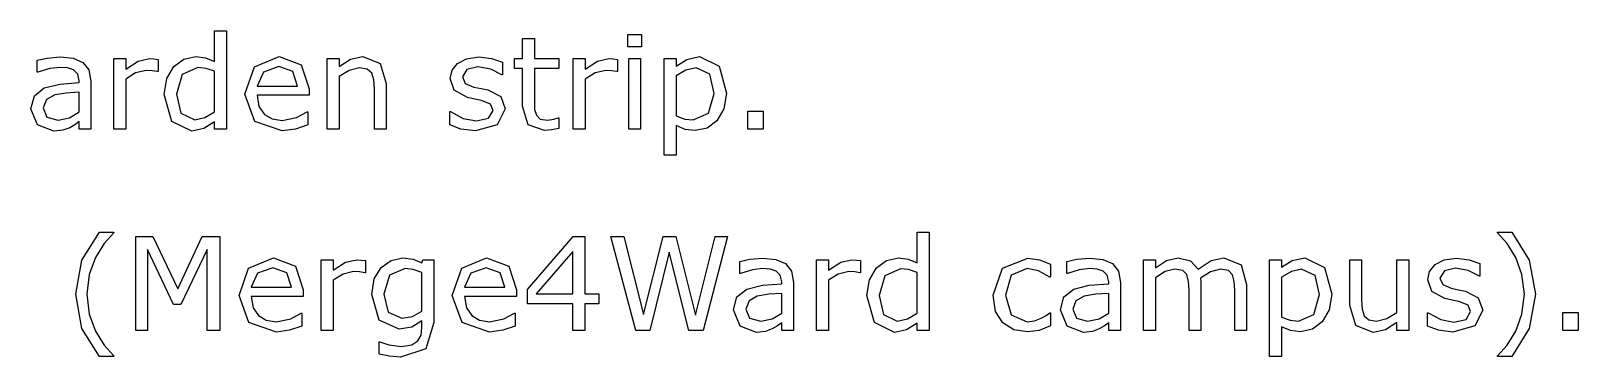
# Model space of a CAD drawing. Extents: x -17 to 192, y 167 to 459.
# Drawn here: x 163.83 to 192.26, y 181.54 to 187.55 of the extents above; entities that cross this region are included whole.
import ezdxf

# ---------------------------------------------------------------- set-up
doc = ezdxf.new("R2010")
doc.units = 0

msp = doc.modelspace()

# ---------------------------------------------------------------- linework, layer by layer
at = {"layer": 'Layer 1', "color": 7}
for points in [[(167.425635, 185.737793), (167.207045, 185.737793), (167.207045, 185.873842), (167.010544, 185.747106), (166.788464, 185.701757), (166.41872, 185.8808), (166.282682, 186.37729), (166.32919, 186.671454), (166.45709, 186.891216), (166.6408, 187.026074), (166.859391, 187.072588), (167.040776, 187.050363), (167.207045, 186.984085), (167.207045, 187.546853), (167.425635, 187.546853), (167.425635, 185.737793)], [(173.533394, 185.749408), (173.398517, 185.722685), (173.269456, 185.712102), (172.967149, 185.819073), (172.863668, 186.162078), (172.863668, 186.852746), (172.716002, 186.852746), (172.716002, 187.036446), (172.863668, 187.036446), (172.863668, 187.409667), (173.082258, 187.409667), (173.082258, 187.036446), (173.533394, 187.036446), (173.533394, 186.852746), (173.082258, 186.852746), (173.082258, 186.2609), (173.086915, 186.100457), (173.119472, 185.993486), (173.189235, 185.92488), (173.326434, 185.903978), (173.438056, 185.919059), (173.521771, 185.945808), (173.533386, 185.945808), (173.533394, 185.749408)], [(175.048414, 187.253986), (174.801918, 187.253986), (174.801918, 187.480707), (175.048414, 187.480707), (175.048414, 187.253986)], [(164.935092, 185.737793), (164.717663, 185.737793), (164.717663, 185.876144), (164.6386, 185.820343), (164.543255, 185.764542), (164.417681, 185.720357), (164.251415, 185.701836), (163.953759, 185.818094), (163.831672, 186.114586), (163.89446, 186.352949), (164.075843, 186.49712), (164.360708, 186.568055), (164.717663, 186.595968), (164.717663, 186.629676), (164.690921, 186.752919), (164.616507, 186.829674), (164.504885, 186.86571), (164.368847, 186.874971), (164.177001, 186.851688), (163.95841, 186.786574), (163.946795, 186.786574), (163.946795, 187.008638), (164.131667, 187.047003), (164.370024, 187.067905), (164.608382, 187.044621), (164.785116, 186.967866), (164.896735, 186.829515), (164.935105, 186.619066), (164.935092, 185.737793)], [(168.942982, 186.364511), (167.986064, 186.364511), (168.022109, 186.155199), (168.120941, 186.009864), (168.263953, 185.92615), (168.447664, 185.898236), (168.713927, 185.950571), (168.905776, 186.055213), (168.917391, 186.055213), (168.917391, 185.81685), (168.691824, 185.738957), (168.449979, 185.707551), (167.945358, 185.881964), (167.763976, 186.379619), (167.93722, 186.885395), (168.395332, 187.072588), (168.799956, 186.919103), (168.942971, 186.483097), (168.942982, 186.364511)], [(170.360334, 185.737793), (170.141744, 185.737793), (170.141744, 186.477276), (170.131293, 186.644704), (170.092923, 186.767973), (170.009209, 186.840046), (169.867355, 186.864387), (169.680158, 186.820202), (169.49296, 186.70741), (169.49296, 185.737846), (169.274369, 185.737846), (169.274369, 187.036605), (169.49296, 187.036605), (169.49296, 186.892433), (169.704576, 187.024963), (169.928979, 187.072641), (170.24989, 186.945906), (170.360348, 186.580807), (170.360334, 185.737793)], [(172.546245, 186.112178), (172.398581, 185.820343), (171.997442, 185.706387), (171.732343, 185.740121), (171.531194, 185.815686), (171.531194, 186.061034), (171.542809, 186.061034), (171.773028, 185.936627), (172.016037, 185.891278), (172.241604, 185.937791), (172.322993, 186.084291), (172.27881, 186.200549), (172.109053, 186.267991), (171.986967, 186.292333), (171.850929, 186.322548), (171.607923, 186.455104), (171.536996, 186.671374), (171.569553, 186.82253), (171.670708, 186.949266), (171.835813, 187.035308), (172.061381, 187.067852), (172.296251, 187.038801), (172.495075, 186.970194), (172.495075, 186.736488), (172.48346, 186.736488), (172.279985, 186.839966), (172.045114, 186.882988), (171.842801, 186.836474), (171.760248, 186.700452), (171.810244, 186.579511), (171.968375, 186.513259), (172.103251, 186.485346), (172.228825, 186.459681), (172.463693, 186.339931), (172.546245, 186.112019), (172.546245, 186.112178)], [(176.609954, 186.402875), (176.564607, 186.113342), (176.436708, 185.892442), (176.255326, 185.758722), (176.035571, 185.712208), (175.851863, 185.734168), (175.685594, 185.802775), (175.685594, 185.258633), (175.467003, 185.258633), (175.467003, 187.036419), (175.685594, 187.036419), (175.685594, 186.900371), (175.88093, 187.022476), (176.113472, 187.072456), (176.478568, 186.894576), (176.609954, 186.402743), (176.609954, 186.402875)], [(166.166411, 186.798189), (166.154796, 186.798189), (166.059453, 186.814593), (165.951321, 186.820414), (165.755984, 186.775064), (165.574599, 186.659971), (165.574599, 185.737846), (165.356009, 185.737846), (165.356009, 187.036605), (165.574599, 187.036605), (165.574599, 186.844755), (165.803657, 186.992419), (166.007132, 187.036605), (166.089684, 187.033165), (166.166424, 187.022582), (166.166411, 186.798189)], [(167.207045, 186.057542), (167.207045, 186.802845), (167.048914, 186.857482), (166.896599, 186.872563), (166.610569, 186.744664), (166.508249, 186.381894), (166.587315, 186.029575), (166.840788, 185.909825), (167.029147, 185.950518), (167.207045, 186.057489), (167.207045, 186.057542)], [(168.730204, 186.531939), (168.643, 186.798189), (168.383714, 186.89238), (168.1035, 186.788902), (167.986064, 186.531939), (168.730204, 186.531939)], [(174.607746, 186.798189), (174.596131, 186.798189), (174.500788, 186.814593), (174.392656, 186.820414), (174.19732, 186.775064), (174.015935, 186.659971), (174.015935, 185.737846), (173.797344, 185.737846), (173.797344, 187.036605), (174.015935, 187.036605), (174.015935, 186.844755), (174.24499, 186.992419), (174.448467, 187.036605), (174.53102, 187.033165), (174.607759, 187.022582), (174.607746, 186.798189)], [(175.034471, 185.737793), (174.81588, 185.737793), (174.81588, 187.036552), (175.034471, 187.036552), (175.034471, 185.737793)], [(176.384387, 186.397055), (176.30416, 186.748183), (176.057664, 186.864467), (175.86814, 186.823774), (175.685594, 186.716803), (175.685594, 185.980813), (175.844886, 185.923821), (175.997201, 185.90874), (176.282067, 186.031983), (176.384387, 186.397081), (176.384387, 186.397055)], [(164.717663, 186.057542), (164.717663, 186.419147), (164.481631, 186.401685), (164.267692, 186.36795), (164.115377, 186.284236), (164.05724, 186.129614), (164.124677, 185.960995), (164.33048, 185.905195), (164.540932, 185.94938), (164.717663, 186.057515), (164.717663, 186.057542)], [(177.284331, 185.737793), (177.00644, 185.737793), (177.00644, 186.069157), (177.284331, 186.069157), (177.284331, 185.737793)], [(165.354816, 181.554656), (165.088553, 181.554656), (164.768804, 182.06972), (164.654859, 182.698766), (164.768804, 183.327786), (165.088553, 183.842876), (165.354816, 183.842876), (165.354816, 183.831234), (165.174592, 183.634755), (165.016464, 183.376628), (164.902516, 183.061536), (164.859498, 182.698766), (164.901355, 182.334832), (165.016464, 182.020905), (165.175756, 181.762777), (165.354816, 181.566272), (165.354816, 181.554656)], [(167.300043, 182.033684), (167.069824, 182.033684), (167.069824, 183.525456), (166.588458, 182.51041), (166.451258, 182.51041), (165.973382, 183.525456), (165.973382, 182.033684), (165.758278, 182.033684), (165.758278, 183.764983), (166.072211, 183.764983), (166.533811, 182.801081), (166.980295, 183.764983), (167.300043, 183.764983), (167.300043, 182.033684)], [(174.268212, 182.520861), (174.011252, 182.520861), (174.011252, 182.033684), (173.78801, 182.033684), (173.78801, 182.520861), (172.958992, 182.520861), (172.958992, 182.788301), (173.797313, 183.764983), (174.011252, 183.764983), (174.011252, 182.706889), (174.268212, 182.706889), (174.268212, 182.520861)], [(176.630856, 183.764983), (176.180885, 182.033684), (175.921599, 182.033684), (175.557668, 183.470793), (175.201875, 182.033684), (174.948402, 182.033684), (174.490292, 183.764983), (174.726324, 183.764983), (175.090256, 182.325519), (175.448371, 183.764983), (175.682077, 183.764983), (176.043683, 182.311576), (176.405289, 183.764983), (176.630856, 183.764983)], [(180.336439, 182.033684), (180.117849, 182.033684), (180.117849, 182.169733), (179.921348, 182.042997), (179.69927, 181.997648), (179.329526, 182.176691), (179.193488, 182.673181), (179.239997, 182.967344), (179.367896, 183.187107), (179.551604, 183.321965), (179.770197, 183.368479), (179.951579, 183.346254), (180.117849, 183.279976), (180.117849, 183.842744), (180.336439, 183.842744), (180.336439, 182.033684)], [(191.477606, 182.698766), (191.363661, 182.06972), (191.043912, 181.554656), (190.777649, 181.554656), (190.777649, 181.566298), (190.956708, 181.762804), (191.116, 182.020931), (191.229948, 182.334859), (191.272967, 182.698793), (191.229948, 183.061562), (191.116, 183.376654), (190.956708, 183.634782), (190.777649, 183.831261), (190.777649, 183.842903), (191.043912, 183.842903), (191.363661, 183.327812), (191.477606, 182.698793), (191.477606, 182.698766)], [(168.834831, 182.660402), (167.877914, 182.660402), (167.913958, 182.45109), (168.01279, 182.305755), (168.155802, 182.222041), (168.339513, 182.194127), (168.605776, 182.246462), (168.797623, 182.351104), (168.809238, 182.351104), (168.809238, 182.112741), (168.58367, 182.034848), (168.341825, 182.003442), (167.837205, 182.177855), (167.65582, 182.675509), (167.829066, 183.181286), (168.287176, 183.368479), (168.691803, 183.214994), (168.834818, 182.778988), (168.834831, 182.660402)], [(171.235845, 182.181348), (171.085853, 181.696499), (170.624253, 181.541851), (170.42194, 181.556932), (170.228929, 181.597651), (170.228929, 181.82088), (170.240544, 181.82088), (170.410301, 181.76971), (170.642846, 181.73833), (170.827718, 181.765079), (170.941663, 181.83948), (170.9998, 181.948779), (171.017236, 182.091786), (171.017236, 182.210399), (170.827715, 182.091786), (170.598658, 182.053422), (170.228913, 182.22085), (170.092875, 182.695247), (170.139384, 182.98359), (170.268447, 183.194039), (170.452155, 183.321939), (170.667259, 183.368452), (170.855618, 183.345169), (171.017236, 183.276589), (171.031179, 183.33239), (171.235818, 183.33239), (171.235845, 182.181348)], [(172.753191, 182.660402), (171.796274, 182.660402), (171.832318, 182.45109), (171.93115, 182.305755), (172.074163, 182.222041), (172.257873, 182.194127), (172.524137, 182.246462), (172.715983, 182.351104), (172.727625, 182.351104), (172.727625, 182.112741), (172.502057, 182.034848), (172.260212, 182.003442), (171.755592, 182.177855), (171.574207, 182.675509), (171.747453, 183.181286), (172.205565, 183.368479), (172.610189, 183.214994), (172.753205, 182.778988), (172.753191, 182.660402)], [(173.78801, 182.706889), (173.78801, 183.488256), (173.117123, 182.706889), (173.78801, 182.706889)], [(177.845898, 182.033684), (177.628469, 182.033684), (177.628469, 182.172034), (177.549404, 182.116234), (177.454061, 182.060433), (177.328488, 182.016248), (177.162218, 181.997727), (176.864562, 182.113985), (176.742479, 182.410477), (176.805264, 182.648839), (176.986649, 182.793011), (177.271515, 182.863945), (177.628469, 182.891859), (177.628469, 182.925567), (177.601725, 183.04881), (177.527311, 183.125565), (177.415691, 183.161601), (177.279653, 183.170862), (177.087804, 183.147578), (176.869214, 183.082465), (176.857599, 183.082465), (176.857599, 183.304529), (177.042473, 183.342894), (177.280828, 183.363796), (177.519186, 183.340512), (177.695919, 183.263757), (177.807542, 183.125406), (177.845911, 182.914957), (177.845898, 182.033684)], [(183.853663, 182.033684), (183.636234, 182.033684), (183.636234, 182.172034), (183.557168, 182.116234), (183.461826, 182.060433), (183.336252, 182.016248), (183.169983, 181.997727), (182.872327, 182.113985), (182.750243, 182.410477), (182.813029, 182.648839), (182.994413, 182.793011), (183.279279, 182.863945), (183.636234, 182.891859), (183.636234, 182.925567), (183.609492, 183.04881), (183.535078, 183.125565), (183.423456, 183.161601), (183.287418, 183.170862), (183.095569, 183.147578), (182.876978, 183.082465), (182.865363, 183.082465), (182.865363, 183.304529), (183.050235, 183.342894), (183.288593, 183.363796), (183.52695, 183.340512), (183.703681, 183.263757), (183.815303, 183.125406), (183.853673, 182.914957), (183.853663, 182.033684)], [(186.169798, 182.033684), (185.951205, 182.033684), (185.951205, 182.773167), (185.943056, 182.934801), (185.911663, 183.059208), (185.834924, 183.134773), (185.690747, 183.160437), (185.507036, 183.113923), (185.323329, 182.997666), (185.329149, 182.93488), (185.331531, 182.86511), (185.331531, 182.033684), (185.11294, 182.033684), (185.11294, 182.773167), (185.104791, 182.935965), (185.073398, 183.060372), (184.996658, 183.134773), (184.852482, 183.160437), (184.672261, 183.116252), (184.493202, 183.00346), (184.493202, 182.033684), (184.274611, 182.033684), (184.274611, 183.332443), (184.493202, 183.332443), (184.493202, 183.188271), (184.696677, 183.320801), (184.914106, 183.368479), (185.138512, 183.312678), (185.276876, 183.158029), (185.51872, 183.318499), (185.752427, 183.368479), (186.067524, 183.238251), (186.169843, 182.876645), (186.169798, 182.033684)], [(187.733653, 182.698766), (187.688306, 182.409233), (187.560407, 182.188333), (187.379025, 182.054613), (187.15927, 182.008099), (186.975562, 182.030059), (186.809293, 182.098666), (186.809293, 181.554524), (186.590702, 181.554524), (186.590702, 183.33231), (186.809293, 183.33231), (186.809293, 183.196262), (187.004629, 183.318367), (187.237174, 183.368346), (187.602267, 183.190467), (187.733653, 182.698634), (187.733653, 182.698766)], [(190.509063, 182.408069), (190.361396, 182.116234), (189.960259, 182.002278), (189.695158, 182.036012), (189.494009, 182.111577), (189.494009, 182.356925), (189.505624, 182.356925), (189.73584, 182.232518), (189.978849, 182.187169), (190.204417, 182.233682), (190.285808, 182.380182), (190.241622, 182.49644), (190.071866, 182.563882), (189.949782, 182.588224), (189.813744, 182.618439), (189.570735, 182.750995), (189.499808, 182.967265), (189.532365, 183.118421), (189.633521, 183.245157), (189.798628, 183.331199), (190.024196, 183.363743), (190.259064, 183.334692), (190.45789, 183.266085), (190.45789, 183.032379), (190.446275, 183.032379), (190.2428, 183.135857), (190.007929, 183.178879), (189.805616, 183.132365), (189.723063, 182.996343), (189.773062, 182.875402), (189.93119, 182.80915), (190.066066, 182.781237), (190.19164, 182.755572), (190.426508, 182.635822), (190.509063, 182.40791), (190.509063, 182.408069)], [(168.622053, 182.82783), (168.534849, 183.09408), (168.275563, 183.188271), (167.995349, 183.084793), (167.877914, 182.82783), (168.622053, 182.82783)], [(169.97662, 183.09408), (169.965005, 183.09408), (169.869663, 183.110484), (169.76153, 183.116305), (169.566194, 183.070955), (169.384809, 182.955862), (169.384809, 182.033684), (169.166218, 182.033684), (169.166218, 183.332443), (169.384809, 183.332443), (169.384809, 183.140593), (169.613866, 183.288257), (169.817341, 183.332443), (169.899894, 183.329003), (169.976633, 183.31842), (169.97662, 183.09408)], [(171.017252, 182.390633), (171.017252, 183.098736), (170.854472, 183.154537), (170.705644, 183.171999), (170.42194, 183.051085), (170.318459, 182.699957), (170.395198, 182.368567), (170.649833, 182.255801), (170.840521, 182.291838), (171.017252, 182.390659), (171.017252, 182.390633)], [(172.540414, 182.82783), (172.45321, 183.09408), (172.193924, 183.188271), (171.913709, 183.084793), (171.796274, 182.82783), (172.540414, 182.82783)], [(179.077214, 183.09408), (179.065599, 183.09408), (178.970257, 183.110484), (178.862124, 183.116305), (178.666788, 183.070955), (178.485403, 182.955862), (178.485403, 182.033684), (178.266813, 182.033684), (178.266813, 183.332443), (178.485403, 183.332443), (178.485403, 183.140593), (178.714458, 183.288257), (178.917933, 183.332443), (179.000488, 183.329003), (179.077225, 183.31842), (179.077214, 183.09408)], [(180.117849, 182.353433), (180.117849, 183.098736), (179.959718, 183.153373), (179.807403, 183.168454), (179.521375, 183.040555), (179.419056, 182.677785), (179.498121, 182.325466), (179.751592, 182.205716), (179.939953, 182.246409), (180.117849, 182.35338), (180.117849, 182.353433)], [(182.564207, 182.11507), (182.35608, 182.033684), (182.147954, 182.004606), (181.889832, 182.045299), (181.68868, 182.170897), (181.557294, 182.38251), (181.510785, 182.68133), (181.685193, 183.181286), (182.147954, 183.362658), (182.366545, 183.331278), (182.564207, 183.254549), (182.564207, 183.01153), (182.552592, 183.01153), (182.345627, 183.13128), (182.138665, 183.173137), (181.844496, 183.047566), (181.737525, 182.68133), (181.84217, 182.319725), (182.138665, 182.194127), (182.273539, 182.21159), (182.396787, 182.256913), (182.486316, 182.308083), (182.552592, 182.355761), (182.564207, 182.355761), (182.564207, 182.11507)], [(187.508086, 182.692945), (187.427859, 183.044074), (187.181363, 183.160358), (186.991839, 183.119665), (186.809293, 183.012694), (186.809293, 182.276703), (186.968585, 182.219712), (187.1209, 182.204631), (187.405766, 182.327874), (187.508086, 182.692972), (187.508086, 182.692945)], [(189.151006, 182.033684), (188.932415, 182.033684), (188.932415, 182.177855), (188.720802, 182.044161), (188.49756, 181.997648), (188.178976, 182.122055), (188.065028, 182.489481), (188.065028, 183.332443), (188.283618, 183.332443), (188.283618, 182.59296), (188.292931, 182.423203), (188.332463, 182.303426), (188.413854, 182.229026), (188.559195, 182.205742), (188.744067, 182.249928), (188.932426, 182.362719), (188.932426, 183.332416), (189.151016, 183.332416), (189.151006, 182.033684)], [(177.628469, 182.353433), (177.628469, 182.715038), (177.392437, 182.697576), (177.178498, 182.663841), (177.02618, 182.580127), (176.968046, 182.425505), (177.035483, 182.256886), (177.241284, 182.201086), (177.451736, 182.245271), (177.628469, 182.353406), (177.628469, 182.353433)], [(183.636234, 182.353433), (183.636234, 182.715038), (183.400202, 182.697576), (183.186263, 182.663841), (183.033945, 182.580127), (182.975811, 182.425505), (183.043247, 182.256886), (183.249048, 182.201086), (183.4595, 182.245271), (183.636234, 182.353406), (183.636234, 182.353433)], [(192.260115, 182.033684), (191.982226, 182.033684), (191.982226, 182.365048), (192.260115, 182.365048), (192.260115, 182.033684)]]:
    msp.add_lwpolyline(points, dxfattribs=at)

doc.saveas('drawing.dxf')
